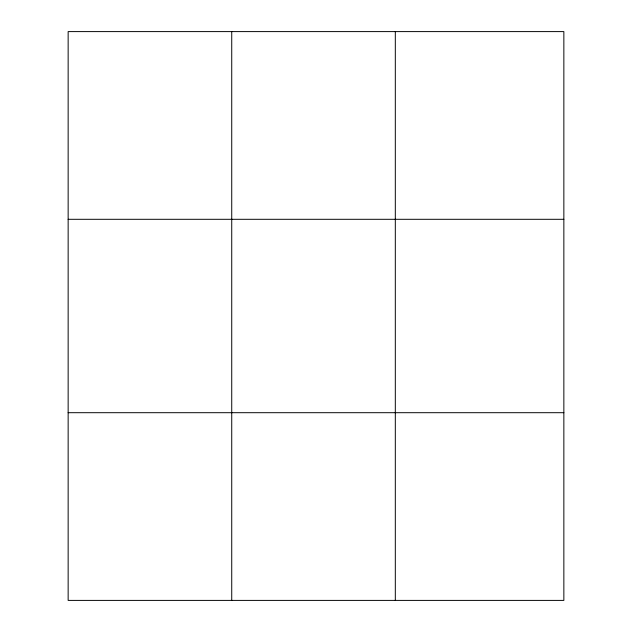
<?xml version="1.0" encoding="UTF-8"?>
<svg xmlns="http://www.w3.org/2000/svg" width="632" height="632" viewBox="0 0 632 632"><rect width="100%" height="100%" fill="white"/><g stroke="black" fill="none" stroke-linecap="round" stroke-linejoin="round"><path stroke-width="0.95" d="M231.731 600.4L231.731 31.6M395.316 600.4L395.316 31.6M563.855 412.696L563.855 600.4L68.145 600.4L68.145 31.6L563.855 31.6L563.855 412.696L68.145 412.696M68.145 219.304L563.855 219.304"/></g></svg>
